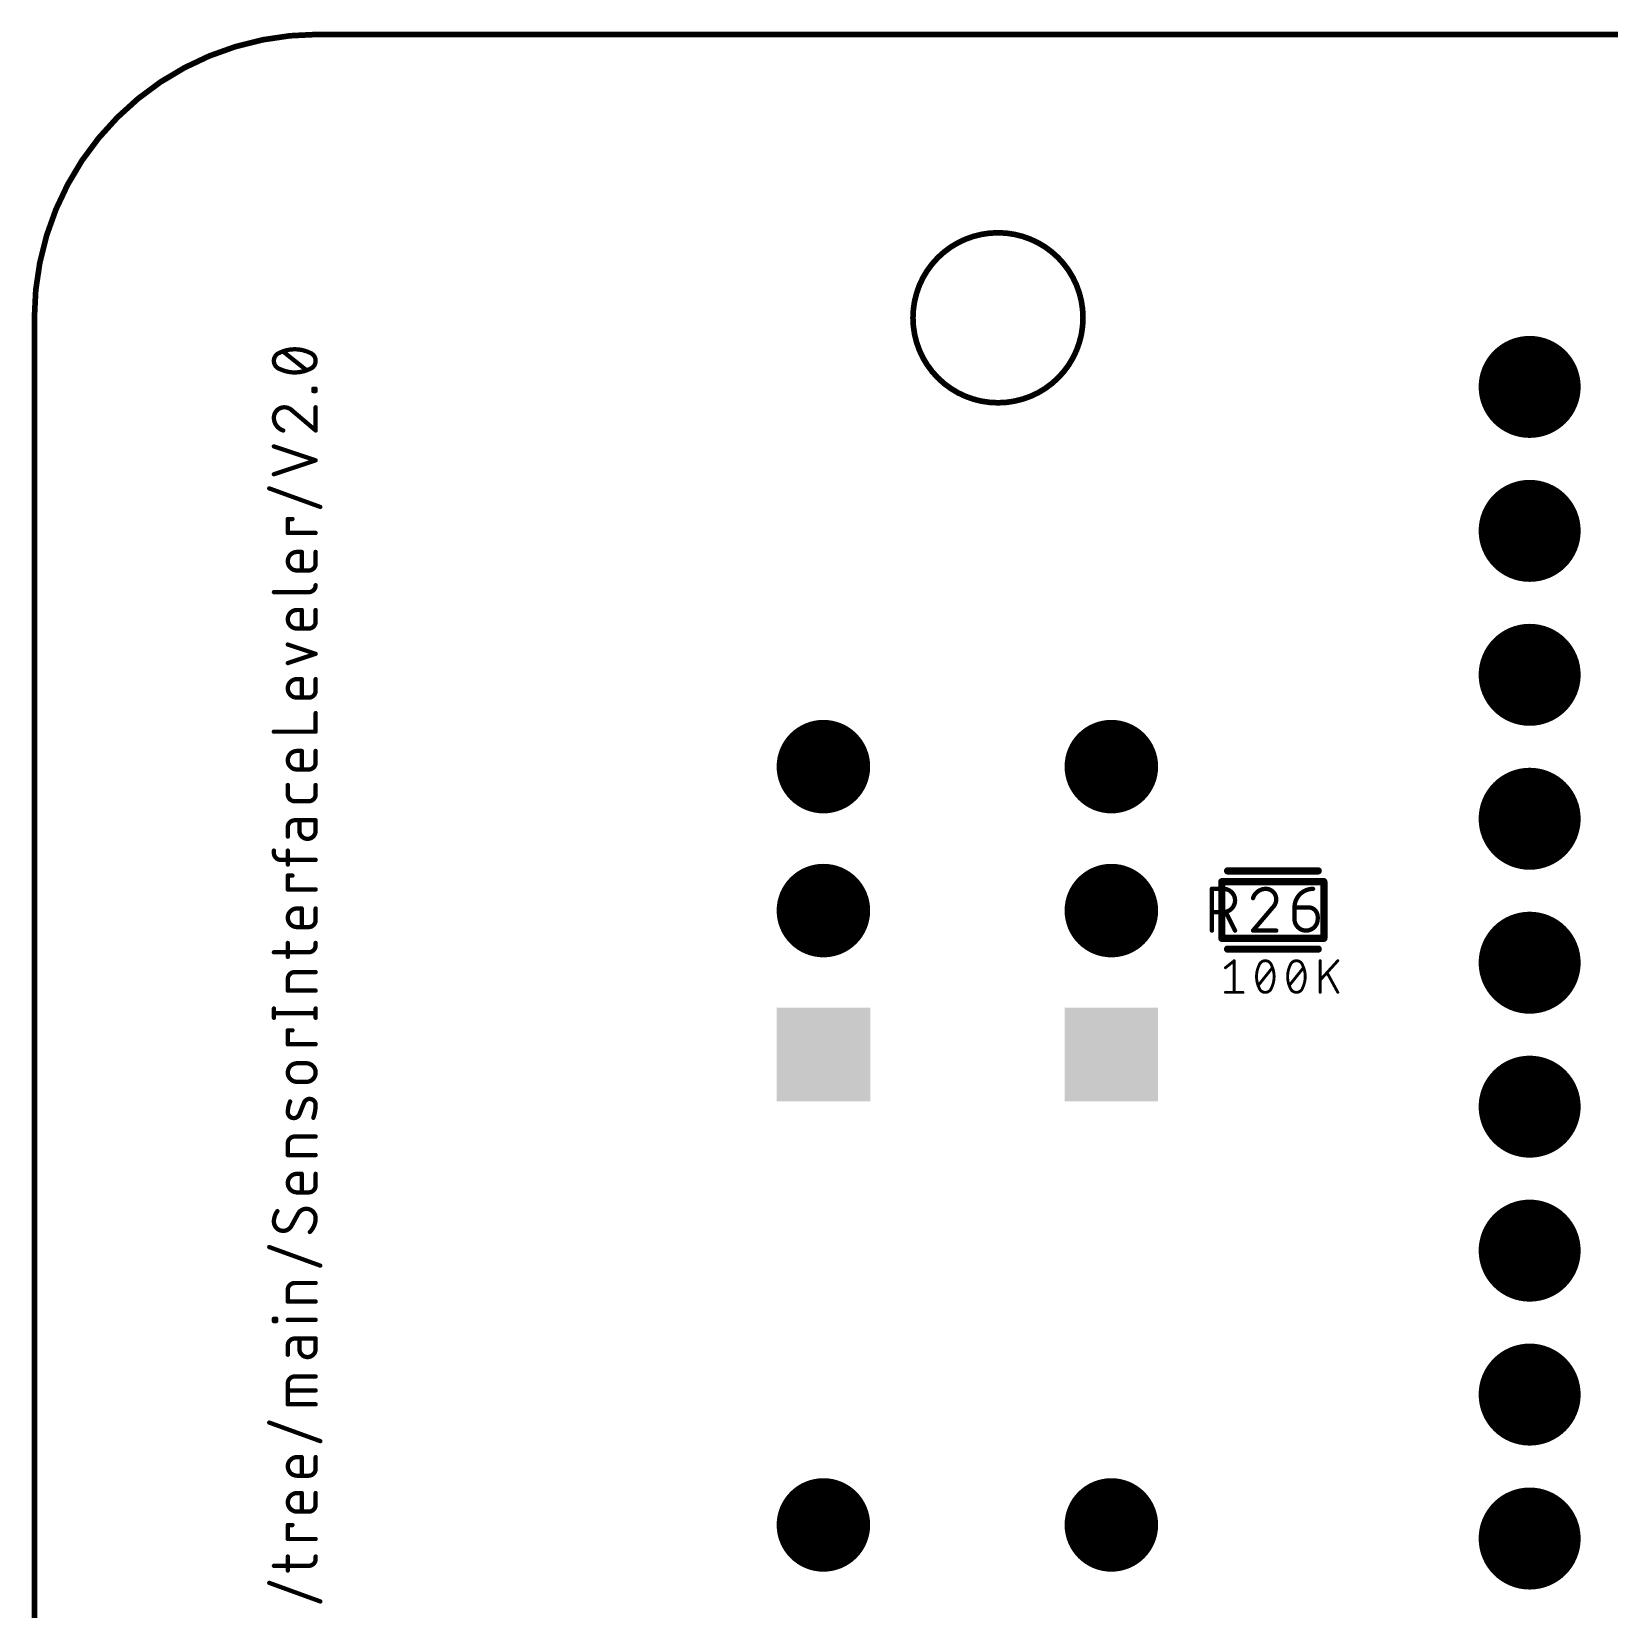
# Model space of a CAD drawing. Extents: x -0.1 to 70.1, y -0.1 to 54.
# Drawn here: x -0.05 to 27.79, y 26.21 to 54.05 of the extents above; entities that cross this region are included whole.
import ezdxf

# ---------------------------------------------------------------- set-up
doc = ezdxf.new("R2010")
doc.units = 0
for name, color, linetype in [('17', 110, 'CONTINUOUS'), ('20', 31, 'CONTINUOUS'), ('21', 253, 'CONTINUOUS'), ('25', 253, 'CONTINUOUS'), ('27', 253, 'CONTINUOUS'), ('51', 253, 'CONTINUOUS')]:
    doc.layers.add(name, color=color, linetype=linetype)

# ---------------------------------------------------------------- blocks, each defined once
blk = doc.blocks.new('ROUNDP')
at = {"const_width": 0.5}
blk.add_lwpolyline([(0, -0.25, 1), (0, 0.25, 1), (0, -0.25)], format="xyb", dxfattribs=at)
blk = doc.blocks.new('SQUAREP')
blk.add_solid([(-0.5, -0.5), (0.5, -0.5), (-0.5, 0.5), (0.5, 0.5)])

msp = doc.modelspace()

# ---------------------------------------------------------------- linework, layer by layer
at = {"layer": '20'}
for points, const_width in [([(5, 54, 0.4142), (0, 49)], 0.1), ([(5, 54.025, 1), (5, 53.975)], 0.05), ([(5, 53.975, 1), (5, 54.025)], 0.05), ([(17, 47.5, 1), (17, 50.5, 1), (17, 47.5)], 0.1), ([(0.025, 49, 1), (-0.025, 49)], 0.05), ([(-0.025, 49, 1), (0.025, 49)], 0.05)]:
    msp.add_lwpolyline(points, format="xyb", dxfattribs=dict(at, const_width=const_width))
at = {"layer": '20', "const_width": 0.1}
for points in [[(5, 54), (65, 54)], [(0, 49), (0, 5)]]:
    msp.add_lwpolyline(points, dxfattribs=at)
at = {"layer": '21', "const_width": 0.0635}
for points in [[(21.05, 39.2718, 1), (21.05, 39.2082)], [(22.65, 39.2082, 1), (22.65, 39.2718)], [(21.05, 37.8918, 1), (21.05, 37.8282)], [(22.65, 37.8282, 1), (22.65, 37.8918)]]:
    msp.add_lwpolyline(points, format="xyb", dxfattribs=at)
at = {"layer": '21', "const_width": 0.127}
for points in [[(22.65, 39.24), (21.05, 39.24)], [(22.65, 37.86), (21.05, 37.86)]]:
    msp.add_lwpolyline(points, dxfattribs=at)
at = {"layer": '25'}
for points, const_width in [([(4.5936, 48.4444, 0.1139), (4.3276, 48.3831)], 0.0762), ([(4.5936, 48.4635, 1), (4.5936, 48.4254)], 0.0381), ([(4.8596, 48.3831, 0.1139), (4.5936, 48.4444)], 0.0762), ([(4.5936, 48.4254, 1), (4.5936, 48.4635)], 0.0381), ([(4.2443, 48.2398, 1), (4.2062, 48.2398)], 0.0381), ([(4.3276, 48.3831, 0.3205), (4.2253, 48.2398)], 0.0762), ([(4.2253, 48.2398, 0.3205), (4.3276, 48.0966)], 0.0762), ([(4.2063, 48.2398, 1), (4.2443, 48.2398)], 0.0381), ([(4.3193, 48.4002, 1), (4.336, 48.3659)], 0.0381), ([(4.3338, 48.365, 1), (4.3214, 48.4011)], 0.0381), ([(4.4009, 48.4184, 1), (4.3771, 48.3886)], 0.0381), ([(4.9619, 48.2398, 0.3205), (4.8596, 48.3831)], 0.0762), ([(4.8658, 48.4011, 1), (4.8534, 48.365)], 0.0381), ([(4.8596, 48.0966, 0.3204), (4.9619, 48.2398)], 0.0762), ([(4.8512, 48.3659, 1), (4.8679, 48.4002)], 0.0381), ([(4.9809, 48.2398, 1), (4.9429, 48.2398)], 0.0381), ([(4.9429, 48.2398, 1), (4.9809, 48.2398)], 0.0381), ([(4.3276, 48.0966, 0.1139), (4.5936, 48.0352)], 0.0762), ([(4.336, 48.1137, 1), (4.3193, 48.0795)], 0.0381), ([(4.3214, 48.0786, 1), (4.3338, 48.1146)], 0.0381), ([(4.5936, 48.0352, 0.1139), (4.8596, 48.0966)], 0.0762), ([(4.5936, 48.0543, 1), (4.5936, 48.0162)], 0.0381), ([(4.5936, 48.0162, 1), (4.5936, 48.0543)], 0.0381), ([(4.7863, 48.0613, 1), (4.8101, 48.091)], 0.0381), ([(4.8534, 48.1146, 1), (4.8658, 48.0786)], 0.0381), ([(4.8679, 48.0795, 1), (4.8512, 48.1137)], 0.0381), ([(4.94, 47.7482, 1), (4.9019, 47.7482)], 0.0381), ([(4.921, 47.7673, 1), (4.921, 47.7292)], 0.0381), ([(4.921, 47.7264, 1), (4.921, 47.6883)], 0.0381), ([(4.9019, 47.7073, 1), (4.94, 47.7073)], 0.0381), ([(4.9809, 47.7482, 1), (4.9428, 47.7482)], 0.0381), ([(4.9428, 47.7073, 1), (4.9809, 47.7073)], 0.0381), ([(4.9619, 47.7292, 1), (4.9619, 47.7673)], 0.0381), ([(4.9619, 47.6883, 1), (4.9619, 47.7264)], 0.0381), ([(4.4095, 47.4203, 0.4142), (4.2253, 47.2362)], 0.0762), ([(4.4094, 47.4394, 1), (4.4095, 47.4013)], 0.0381), ([(4.5527, 47.3589, 0.2053), (4.4095, 47.4203)], 0.0762), ([(4.4095, 47.4013, 1), (4.4095, 47.4394)], 0.0381), ([(4.565, 47.3734, 1), (4.5403, 47.3444)], 0.0381), ([(4.5389, 47.3458, 1), (4.5665, 47.3721)], 0.0381), ([(4.9809, 47.4203, 1), (4.9428, 47.4203)], 0.0381), ([(4.2062, 47.2362, 1), (4.2443, 47.2362)], 0.0381), ([(4.2253, 47.2362, 0.3252), (4.389, 47.0111)], 0.0762), ([(4.2443, 47.2362, 1), (4.2063, 47.2362)], 0.0381), ([(4.3831, 46.993, 1), (4.3949, 47.0292)], 0.0381), ([(4.9428, 47.0111, 1), (4.9809, 47.0111)], 0.0381), ([(4.9496, 46.9966, 1), (4.9742, 47.0256)], 0.0381), ([(4.2313, 46.7478, 1), (4.2193, 46.7116)], 0.0381), ([(4.9679, 46.4661, 1), (4.9559, 46.5023)], 0.0381), ([(4.9559, 46.4661, 1), (4.9679, 46.5023)], 0.0381), ([(4.2193, 46.2567, 1), (4.2313, 46.2206)], 0.0381), ([(4.15, 46.0074, 1), (4.1369, 45.9716)], 0.0381), ([(5.0372, 45.6442, 1), (5.0503, 45.68)], 0.0381), ([(4.4708, 45.468, 1), (4.4708, 45.4299)], 0.0381), ([(4.4899, 45.449, 1), (4.4518, 45.449)], 0.0381), ([(4.5527, 45.4299, 1), (4.5527, 45.468)], 0.0381), ([(4.4708, 45.2225, 1), (4.4708, 45.1844)], 0.0381), ([(4.4518, 45.2035, 1), (4.4899, 45.2035)], 0.0381), ([(4.9619, 45.1844, 1), (4.9619, 45.2225)], 0.0381), ([(4.6345, 44.8679, 1), (4.6345, 44.5405)], 0.0762), ([(4.6345, 44.8869, 1), (4.6345, 44.8488)], 0.0381), ([(4.6345, 44.8488, 1), (4.6345, 44.8869)], 0.0381), ([(4.7354, 44.8679, 1), (4.6973, 44.8679)], 0.0381), ([(4.7164, 44.8488, 1), (4.7164, 44.8869)], 0.0381), ([(4.9809, 44.8679, 1), (4.9428, 44.8679)], 0.0381), ([(4.6345, 44.5595, 1), (4.6345, 44.5214)], 0.0381), ([(4.6345, 44.5214, 1), (4.6345, 44.5595)], 0.0381), ([(4.6973, 44.5405, 1), (4.7354, 44.5405)], 0.0381), ([(4.8391, 44.5405, 0.4142), (4.9619, 44.6632)], 0.0762), ([(4.8391, 44.5595, 1), (4.8391, 44.5214)], 0.0381), ([(4.8391, 44.5214, 1), (4.8391, 44.5595)], 0.0381), ([(4.9809, 44.6632, 1), (4.9428, 44.6632)], 0.0381), ([(4.9428, 44.6632, 1), (4.9809, 44.6632)], 0.0381), ([(4.8391, 44.1586, 0.4142), (4.9619, 44.2814)], 0.0762), ([(4.9809, 44.2814, 1), (4.9428, 44.2814)], 0.0381), ([(4.2253, 44.1777, 1), (4.2253, 44.1396)], 0.0381), ([(4.8391, 44.1777, 1), (4.8391, 44.1396)], 0.0381), ([(4.8391, 44.1396, 1), (4.8391, 44.1777)], 0.0381), ([(4.6345, 43.8437, 1), (4.6345, 43.5164)], 0.0762), ([(4.6345, 43.8628, 1), (4.6345, 43.8247)], 0.0381), ([(4.6345, 43.8247, 1), (4.6345, 43.8628)], 0.0381), ([(4.7354, 43.8437, 1), (4.6973, 43.8437)], 0.0381), ([(4.7164, 43.8247, 1), (4.7164, 43.8628)], 0.0381), ([(4.9809, 43.8437, 1), (4.9428, 43.8437)], 0.0381), ([(4.6345, 43.5354, 1), (4.6345, 43.4973)], 0.0381), ([(4.6345, 43.4973, 1), (4.6345, 43.5354)], 0.0381), ([(4.6973, 43.5164, 1), (4.7354, 43.5164)], 0.0381), ([(4.8391, 43.5164, 0.4142), (4.9619, 43.6391)], 0.0762), ([(4.8391, 43.5354, 1), (4.8391, 43.4973)], 0.0381), ([(4.8391, 43.4973, 1), (4.8391, 43.5354)], 0.0381), ([(4.9809, 43.6391, 1), (4.9428, 43.6391)], 0.0381), ([(4.9428, 43.6391, 1), (4.9809, 43.6391)], 0.0381), ([(4.4769, 43.2522, 1), (4.4648, 43.2161)], 0.0381), ([(4.4648, 42.9248, 1), (4.4769, 42.8887)], 0.0381), ([(4.9679, 43.0524, 1), (4.9559, 43.0885)], 0.0381), ([(4.9559, 43.0524, 1), (4.9679, 43.0885)], 0.0381), ([(4.6345, 42.6245, 1), (4.6345, 42.2972)], 0.0762), ([(4.6345, 42.6436, 1), (4.6345, 42.6055)], 0.0381), ([(4.6345, 42.6055, 1), (4.6345, 42.6436)], 0.0381), ([(4.7354, 42.6245, 1), (4.6973, 42.6245)], 0.0381), ([(4.7164, 42.6055, 1), (4.7164, 42.6436)], 0.0381), ([(4.9809, 42.6245, 1), (4.9428, 42.6245)], 0.0381), ([(4.6345, 42.3162, 1), (4.6345, 42.2781)], 0.0381), ([(4.6345, 42.2781, 1), (4.6345, 42.3162)], 0.0381), ([(4.8391, 42.2972, 0.4142), (4.9619, 42.4199)], 0.0762), ([(4.8391, 42.3162, 1), (4.8391, 42.2781)], 0.0381), ([(4.8391, 42.2781, 1), (4.8391, 42.3162)], 0.0381), ([(4.9809, 42.4199, 1), (4.9428, 42.4199)], 0.0381), ([(4.9428, 42.4199, 1), (4.9809, 42.4199)], 0.0381), ([(4.6973, 42.2972, 1), (4.7354, 42.2972)], 0.0381), ([(4.9809, 42.0244, 1), (4.9428, 42.0244)], 0.0381), ([(4.2253, 41.716, 1), (4.2253, 41.6779)], 0.0381), ([(4.9428, 41.697, 1), (4.9809, 41.697)], 0.0381), ([(4.9619, 41.6779, 1), (4.9619, 41.716)], 0.0381), ([(4.6345, 41.3566, 1), (4.6345, 41.0292)], 0.0762), ([(4.6345, 41.3756, 1), (4.6345, 41.3375)], 0.0381), ([(4.6345, 41.3375, 1), (4.6345, 41.3756)], 0.0381), ([(4.7354, 41.3566, 1), (4.6973, 41.3566)], 0.0381), ([(4.7164, 41.3375, 1), (4.7164, 41.3756)], 0.0381), ([(4.9809, 41.3566, 1), (4.9428, 41.3566)], 0.0381), ([(4.6345, 41.0483, 1), (4.6345, 41.0102)], 0.0381), ([(4.6345, 41.0102, 1), (4.6345, 41.0483)], 0.0381), ([(4.6973, 41.0292, 1), (4.7354, 41.0292)], 0.0381), ([(4.8391, 41.0292, 0.4142), (4.9619, 41.152)], 0.0762), ([(4.8391, 41.0482, 1), (4.8391, 41.0101)], 0.0381), ([(4.8391, 41.0102, 1), (4.8391, 41.0483)], 0.0381), ([(4.9809, 41.152, 1), (4.9428, 41.152)], 0.0381), ([(4.9428, 41.152, 1), (4.9809, 41.152)], 0.0381), ([(4.4899, 40.7557, 1), (4.4518, 40.7557)], 0.0381), ([(4.9809, 40.7557, 1), (4.9428, 40.7557)], 0.0381), ([(4.4708, 40.5921, 0.4142), (4.5936, 40.4693)], 0.0762), ([(4.4899, 40.5921, 1), (4.4518, 40.5921)], 0.0381), ([(4.4518, 40.5921, 1), (4.4899, 40.5921)], 0.0381), ([(4.5936, 40.4883, 1), (4.5936, 40.4502)], 0.0381), ([(4.5936, 40.4502, 1), (4.5936, 40.4883)], 0.0381), ([(4.8391, 40.4693, 0.4142), (4.9619, 40.5921)], 0.0762), ([(4.8391, 40.4883, 1), (4.8391, 40.4502)], 0.0381), ([(4.8391, 40.4502, 1), (4.8391, 40.4883)], 0.0381), ([(4.9809, 40.5921, 1), (4.9428, 40.5921)], 0.0381), ([(4.9428, 40.5921, 1), (4.9809, 40.5921)], 0.0381), ([(4.5936, 40.1333, 0.4142), (4.4708, 40.0105)], 0.0762), ([(4.5936, 40.1523, 1), (4.5936, 40.1142)], 0.0381), ([(4.5936, 40.1142, 1), (4.5936, 40.1523)], 0.0381), ([(4.6945, 40.1333, 1), (4.6564, 40.1333)], 0.0381), ([(4.9809, 40.1333, 1), (4.9428, 40.1333)], 0.0381), ([(4.9619, 40.1142, 1), (4.9619, 40.1523)], 0.0381), ([(4.4899, 40.0105, 1), (4.4518, 40.0105)], 0.0381), ([(4.4518, 40.0105, 1), (4.4899, 40.0105)], 0.0381), ([(4.4518, 39.8468, 1), (4.4899, 39.8468)], 0.0381), ([(4.6754, 39.9491, 1), (4.9619, 39.9491)], 0.0762), ([(4.6945, 39.9491, 1), (4.6564, 39.9491)], 0.0381), ([(4.6564, 39.9491, 1), (4.6945, 39.9491)], 0.0381), ([(4.9809, 39.9491, 1), (4.9428, 39.9491)], 0.0381), ([(4.9428, 39.9491, 1), (4.9809, 39.9491)], 0.0381), ([(4.2443, 39.5985, 1), (4.2062, 39.5985)], 0.0381), ([(4.2062, 39.5576, 1), (4.2443, 39.5576)], 0.0381), ([(4.2253, 39.5576, 0.4142), (4.3481, 39.4348)], 0.0762), ([(4.2443, 39.5576, 1), (4.2063, 39.5576)], 0.0381), ([(4.4899, 39.5985, 1), (4.4518, 39.5985)], 0.0381), ([(4.3481, 39.4539, 1), (4.3481, 39.4158)], 0.0381), ([(4.3481, 39.4158, 1), (4.3481, 39.4539)], 0.0381), ([(4.4518, 39.353, 1), (4.4899, 39.353)], 0.0381), ([(4.9619, 39.4158, 1), (4.9619, 39.4539)], 0.0381), ([(4.4708, 39.177, 1), (4.4708, 39.1389)], 0.0381), ([(4.4899, 39.158, 1), (4.4518, 39.158)], 0.0381), ([(4.5527, 39.1389, 1), (4.5527, 39.177)], 0.0381), ([(4.4708, 38.9315, 1), (4.4708, 38.8934)], 0.0381), ([(4.4518, 38.9124, 1), (4.4899, 38.9124)], 0.0381), ([(4.9619, 38.8934, 1), (4.9619, 38.9315)], 0.0381), ([(4.6345, 38.5768, 1), (4.6345, 38.2494)], 0.0762), ([(4.6345, 38.5959, 1), (4.6345, 38.5578)], 0.0381), ([(4.6345, 38.5578, 1), (4.6345, 38.5959)], 0.0381), ([(4.7354, 38.5768, 1), (4.6973, 38.5768)], 0.0381), ([(4.7164, 38.5578, 1), (4.7164, 38.5959)], 0.0381), ([(4.9809, 38.5768, 1), (4.9428, 38.5768)], 0.0381), ([(4.6345, 38.2685, 1), (4.6345, 38.2304)], 0.0381), ([(4.6345, 38.2304, 1), (4.6345, 38.2685)], 0.0381), ([(4.6973, 38.2494, 1), (4.7354, 38.2494)], 0.0381), ([(4.8391, 38.2494, 0.4142), (4.9619, 38.3722)], 0.0762), ([(4.8391, 38.2685, 1), (4.8391, 38.2304)], 0.0381), ([(4.8391, 38.2304, 1), (4.8391, 38.2685)], 0.0381), ([(4.9809, 38.3722, 1), (4.9428, 38.3722)], 0.0381), ([(4.9428, 38.3722, 1), (4.9809, 38.3722)], 0.0381), ([(4.4899, 37.9687, 1), (4.4518, 37.9687)], 0.0381), ([(4.8391, 37.805, 0.4142), (4.9619, 37.9277)], 0.0762), ([(4.9809, 37.9687, 1), (4.9428, 37.9687)], 0.0381), ([(4.9809, 37.9277, 1), (4.9428, 37.9277)], 0.0381), ([(4.9428, 37.9277, 1), (4.9809, 37.9277)], 0.0381), ([(4.2253, 37.824, 1), (4.2253, 37.7859)], 0.0381), ([(4.4518, 37.7231, 1), (4.4899, 37.7231)], 0.0381), ([(4.8391, 37.824, 1), (4.8391, 37.7859)], 0.0381), ([(4.8391, 37.7859, 1), (4.8391, 37.824)], 0.0381), ([(4.5936, 37.4552, 0.4142), (4.4708, 37.3324)], 0.0762), ([(4.4899, 37.3324, 1), (4.4518, 37.3324)], 0.0381), ([(4.4518, 37.3324, 1), (4.4899, 37.3324)], 0.0381), ([(4.5936, 37.4742, 1), (4.5936, 37.4361)], 0.0381), ([(4.5936, 37.4361, 1), (4.5936, 37.4742)], 0.0381), ([(4.9619, 37.4361, 1), (4.9619, 37.4742)], 0.0381), ([(4.4708, 37.1468, 1), (4.4708, 37.1087)], 0.0381), ([(4.4518, 37.1278, 1), (4.4899, 37.1278)], 0.0381), ([(4.9619, 37.1087, 1), (4.9619, 37.1468)], 0.0381), ([(4.2443, 36.8125, 1), (4.2062, 36.8125)], 0.0381), ([(4.2253, 36.7497, 1), (4.2253, 36.7116)], 0.0381), ([(4.9809, 36.8125, 1), (4.9428, 36.8125)], 0.0381), ([(4.9619, 36.7116, 1), (4.9619, 36.7497)], 0.0381), ([(4.2062, 36.6488, 1), (4.2443, 36.6488)], 0.0381), ([(4.9428, 36.6488, 1), (4.9809, 36.6488)], 0.0381), ([(4.4708, 36.446, 1), (4.4708, 36.4079)], 0.0381), ([(4.4708, 36.2005, 1), (4.4708, 36.1624)], 0.0381), ([(4.4899, 36.427, 1), (4.4518, 36.427)], 0.0381), ([(4.4518, 36.1814, 1), (4.4899, 36.1814)], 0.0381), ([(4.5527, 36.4079, 1), (4.5527, 36.446)], 0.0381), ([(4.9619, 36.1624, 1), (4.9619, 36.2005)], 0.0381), ([(4.6345, 35.8458, 1), (4.6345, 35.5185)], 0.0762), ([(4.6345, 35.8649, 1), (4.6345, 35.8268)], 0.0381), ([(4.6345, 35.8268, 1), (4.6345, 35.8649)], 0.0381), ([(4.7982, 35.5185, 1), (4.7982, 35.8458)], 0.0762), ([(4.7982, 35.8649, 1), (4.7982, 35.8268)], 0.0381), ([(4.7982, 35.8268, 1), (4.7982, 35.8649)], 0.0381), ([(4.6345, 35.5375, 1), (4.6345, 35.4994)], 0.0381), ([(4.6345, 35.4994, 1), (4.6345, 35.5375)], 0.0381), ([(4.7982, 35.5375, 1), (4.7982, 35.4994)], 0.0381), ([(4.7982, 35.4994, 1), (4.7982, 35.5375)], 0.0381), ([(4.5118, 35.1709, 0.1025), (4.4708, 34.9868)], 0.0762), ([(4.5291, 35.1631, 1), (4.4944, 35.1787)], 0.0381), ([(4.9619, 35.1095, 0.8318), (4.7573, 35.1505)], 0.0762), ([(4.7396, 35.1575, 1), (4.775, 35.1434)], 0.0381), ([(4.775, 35.1434, 1), (4.7396, 35.1575)], 0.0381), ([(4.921, 34.8845, 0.083), (4.9619, 35.1095)], 0.0762), ([(4.9809, 35.1093, 1), (4.9429, 35.1098)], 0.0381), ([(4.9429, 35.1098, 1), (4.9809, 35.1093)], 0.0381), ([(4.4708, 34.9868, 0.8318), (4.6754, 34.9459)], 0.0762), ([(4.4518, 34.987, 1), (4.4899, 34.9865)], 0.0381), ([(4.4899, 34.9865, 1), (4.4518, 34.987)], 0.0381), ([(4.6578, 34.9529, 1), (4.6931, 34.9388)], 0.0381), ([(4.6931, 34.9388, 1), (4.6578, 34.9529)], 0.0381), ([(4.9031, 34.8909, 1), (4.9389, 34.878)], 0.0381), ([(4.5936, 34.5535, 0.4142), (4.4708, 34.4307)], 0.0762), ([(4.5936, 34.5725, 1), (4.5936, 34.5344)], 0.0381), ([(4.5936, 34.5344, 1), (4.5936, 34.5725)], 0.0381), ([(4.9619, 34.5344, 1), (4.9619, 34.5725)], 0.0381), ([(4.4708, 34.2452, 1), (4.4708, 34.2071)], 0.0381), ([(4.4899, 34.4307, 1), (4.4518, 34.4307)], 0.0381), ([(4.4518, 34.4307, 1), (4.4899, 34.4307)], 0.0381), ([(4.4518, 34.2261, 1), (4.4899, 34.2261)], 0.0381), ([(4.9619, 34.2071, 1), (4.9619, 34.2452)], 0.0381), ([(4.6345, 33.8951, 1), (4.6345, 33.5677)], 0.0762), ([(4.6345, 33.9142, 1), (4.6345, 33.8761)], 0.0381), ([(4.6345, 33.8761, 1), (4.6345, 33.9142)], 0.0381), ([(4.7354, 33.8951, 1), (4.6973, 33.8951)], 0.0381), ([(4.7164, 33.8761, 1), (4.7164, 33.9142)], 0.0381), ([(4.8391, 33.5677, 0.4142), (4.9619, 33.6905)], 0.0762), ([(4.9809, 33.8951, 1), (4.9428, 33.8951)], 0.0381), ([(4.9809, 33.6905, 1), (4.9428, 33.6905)], 0.0381), ([(4.9428, 33.6905, 1), (4.9809, 33.6905)], 0.0381), ([(4.6345, 33.5868, 1), (4.6345, 33.5487)], 0.0381), ([(4.6345, 33.5487, 1), (4.6345, 33.5868)], 0.0381), ([(4.6973, 33.5677, 1), (4.7354, 33.5677)], 0.0381), ([(4.8391, 33.5868, 1), (4.8391, 33.5487)], 0.0381), ([(4.8391, 33.5487, 1), (4.8391, 33.5868)], 0.0381), ([(4.2867, 33.2367, 0.1623), (4.2253, 33.0526)], 0.0762), ([(4.3019, 33.2253, 1), (4.2714, 33.2482)], 0.0381), ([(4.7982, 33.2777, 0.2656), (4.655, 33.1958)], 0.0762), ([(4.6386, 33.2055, 1), (4.6714, 33.1862)], 0.0381), ([(4.6717, 33.1867, 1), (4.6383, 33.2049)], 0.0381), ([(4.9619, 33.114, 0.4142), (4.7982, 33.2777)], 0.0762), ([(4.7982, 33.2967, 1), (4.7982, 33.2586)], 0.0381), ([(4.7982, 33.2586, 1), (4.7982, 33.2967)], 0.0381), ([(4.8596, 32.8684, 0.2), (4.9619, 33.114)], 0.0762), ([(4.9809, 33.114, 1), (4.9428, 33.114)], 0.0381), ([(4.9429, 33.114, 1), (4.981, 33.114)], 0.0381), ([(4.2443, 33.0526, 1), (4.2062, 33.0526)], 0.0381), ([(4.2062, 33.0526, 1), (4.2443, 33.0526)], 0.0381), ([(4.2253, 33.0526, 0.4142), (4.389, 32.8889)], 0.0762), ([(4.389, 32.8889, 0.2656), (4.5322, 32.9708)], 0.0762), ([(4.389, 32.908, 1), (4.389, 32.8699)], 0.0381), ([(4.389, 32.8699, 1), (4.389, 32.908)], 0.0381), ([(4.5155, 32.9799, 1), (4.5489, 32.9616)], 0.0381), ([(4.5486, 32.9611, 1), (4.5158, 32.9804)], 0.0381), ([(4.8462, 32.882, 1), (4.873, 32.8549)], 0.0381), ([(4.15, 32.6207, 1), (4.1369, 32.5849)], 0.0381), ([(5.0372, 32.2575, 1), (5.0503, 32.2933)], 0.0381), ([(4.5936, 31.9688, 0.4142), (4.4708, 31.846)], 0.0762), ([(4.4899, 31.846, 1), (4.4518, 31.846)], 0.0381), ([(4.4518, 31.846, 1), (4.4899, 31.846)], 0.0381), ([(4.5936, 31.9878, 1), (4.5936, 31.9497)], 0.0381), ([(4.5936, 31.9497, 1), (4.5936, 31.9878)], 0.0381), ([(4.9619, 31.9497, 1), (4.9619, 31.9878)], 0.0381), ([(4.4708, 31.6605, 1), (4.4708, 31.6224)], 0.0381), ([(4.4518, 31.6414, 1), (4.4899, 31.6414)], 0.0381), ([(4.9619, 31.6224, 1), (4.9619, 31.6605)], 0.0381), ([(4.2443, 31.3379, 1), (4.2062, 31.3379)], 0.0381), ([(4.2062, 31.297, 1), (4.2443, 31.297)], 0.0381), ([(4.2253, 31.3569, 1), (4.2253, 31.3188)], 0.0381), ([(4.2253, 31.316, 1), (4.2253, 31.2779)], 0.0381), ([(4.2853, 31.3379, 1), (4.2472, 31.3379)], 0.0381), ([(4.2472, 31.297, 1), (4.2853, 31.297)], 0.0381), ([(4.2662, 31.3188, 1), (4.2662, 31.3569)], 0.0381), ([(4.2662, 31.2779, 1), (4.2662, 31.316)], 0.0381), ([(4.4708, 31.3365, 1), (4.4708, 31.2984)], 0.0381), ([(4.9619, 31.2984, 1), (4.9619, 31.3365)], 0.0381), ([(4.5936, 30.9893, 0.4142), (4.4708, 30.8666)], 0.0762), ([(4.4899, 30.8666, 1), (4.4518, 30.8666)], 0.0381), ([(4.5936, 31.0084, 1), (4.5936, 30.9703)], 0.0381), ([(4.5936, 30.9703, 1), (4.5936, 31.0084)], 0.0381), ([(4.6945, 30.9893, 1), (4.6564, 30.9893)], 0.0381), ([(4.9809, 30.9893, 1), (4.9428, 30.9893)], 0.0381), ([(4.9619, 30.9703, 1), (4.9619, 31.0084)], 0.0381), ([(4.4518, 30.8666, 1), (4.4899, 30.8666)], 0.0381), ([(4.4518, 30.7029, 1), (4.4899, 30.7029)], 0.0381), ([(4.6754, 30.8052, 1), (4.9619, 30.8052)], 0.0762), ([(4.6945, 30.8052, 1), (4.6564, 30.8052)], 0.0381), ([(4.6564, 30.8052, 1), (4.6945, 30.8052)], 0.0381), ([(4.9809, 30.8052, 1), (4.9428, 30.8052)], 0.0381), ([(4.9428, 30.8052, 1), (4.9809, 30.8052)], 0.0381), ([(4.5936, 30.3194, 0.4142), (4.4708, 30.1966)], 0.0762), ([(4.5936, 30.3384, 1), (4.5936, 30.3003)], 0.0381), ([(4.5936, 30.3003, 1), (4.5936, 30.3384)], 0.0381), ([(4.9619, 30.3003, 1), (4.9619, 30.3384)], 0.0381), ([(4.4708, 30.0929, 1), (4.4708, 30.0548)], 0.0381), ([(4.4899, 30.1966, 1), (4.4518, 30.1966)], 0.0381), ([(4.4518, 30.1966, 1), (4.4899, 30.1966)], 0.0381), ([(4.9619, 30.0548, 1), (4.9619, 30.0929)], 0.0381), ([(4.4708, 29.8474, 1), (4.4708, 29.8093)], 0.0381), ([(4.4518, 29.8283, 1), (4.4899, 29.8283)], 0.0381), ([(4.9619, 29.8093, 1), (4.9619, 29.8474)], 0.0381), ([(4.15, 29.5239, 1), (4.1369, 29.4881)], 0.0381), ([(5.0372, 29.1607, 1), (5.0503, 29.1965)], 0.0381), ([(4.6345, 28.8964, 1), (4.6345, 28.569)], 0.0762), ([(4.6345, 28.9155, 1), (4.6345, 28.8774)], 0.0381), ([(4.6345, 28.8774, 1), (4.6345, 28.9155)], 0.0381), ([(4.7354, 28.8964, 1), (4.6973, 28.8964)], 0.0381), ([(4.7164, 28.8774, 1), (4.7164, 28.9155)], 0.0381), ([(4.8391, 28.569, 0.4142), (4.9619, 28.6918)], 0.0762), ([(4.9809, 28.8964, 1), (4.9428, 28.8964)], 0.0381), ([(4.9809, 28.6918, 1), (4.9428, 28.6918)], 0.0381), ([(4.9428, 28.6918, 1), (4.9809, 28.6918)], 0.0381), ([(4.6345, 28.5881, 1), (4.6345, 28.55)], 0.0381), ([(4.6345, 28.55, 1), (4.6345, 28.5881)], 0.0381), ([(4.6973, 28.569, 1), (4.7354, 28.569)], 0.0381), ([(4.8391, 28.5881, 1), (4.8391, 28.55)], 0.0381), ([(4.8391, 28.55, 1), (4.8391, 28.5881)], 0.0381), ([(4.6345, 28.2624, 1), (4.6345, 27.9351)], 0.0762), ([(4.6345, 28.2815, 1), (4.6345, 28.2434)], 0.0381), ([(4.6345, 28.2434, 1), (4.6345, 28.2815)], 0.0381), ([(4.7354, 28.2624, 1), (4.6973, 28.2624)], 0.0381), ([(4.7164, 28.2434, 1), (4.7164, 28.2815)], 0.0381), ([(4.9809, 28.2624, 1), (4.9428, 28.2624)], 0.0381), ([(4.6345, 27.9541, 1), (4.6345, 27.916)], 0.0381), ([(4.6345, 27.916, 1), (4.6345, 27.9541)], 0.0381), ([(4.6973, 27.9351, 1), (4.7354, 27.9351)], 0.0381), ([(4.8391, 27.9351, 0.4142), (4.9619, 28.0578)], 0.0762), ([(4.8391, 27.9541, 1), (4.8391, 27.916)], 0.0381), ([(4.8391, 27.916, 1), (4.8391, 27.9541)], 0.0381), ([(4.9809, 28.0578, 1), (4.9428, 28.0578)], 0.0381), ([(4.9428, 28.0578, 1), (4.9809, 28.0578)], 0.0381), ([(4.4708, 27.7166, 1), (4.4708, 27.6785)], 0.0381), ([(4.4899, 27.6975, 1), (4.4518, 27.6975)], 0.0381), ([(4.5527, 27.6785, 1), (4.5527, 27.7166)], 0.0381), ([(4.4708, 27.471, 1), (4.4708, 27.4329)], 0.0381), ([(4.4518, 27.452, 1), (4.4899, 27.452)], 0.0381), ([(4.9619, 27.4329, 1), (4.9619, 27.471)], 0.0381), ([(4.2253, 26.9976, 1), (4.2253, 26.9595)], 0.0381), ([(4.4899, 27.1422, 1), (4.4518, 27.1422)], 0.0381), ([(4.8391, 26.9785, 0.4142), (4.9619, 27.1013)], 0.0762), ([(4.8391, 26.9976, 1), (4.8391, 26.9595)], 0.0381), ([(4.8391, 26.9595, 1), (4.8391, 26.9976)], 0.0381), ([(4.9809, 27.1422, 1), (4.9428, 27.1422)], 0.0381), ([(4.9809, 27.1013, 1), (4.9428, 27.1013)], 0.0381), ([(4.9428, 27.1013, 1), (4.9809, 27.1013)], 0.0381), ([(4.4518, 26.8967, 1), (4.4899, 26.8967)], 0.0381), ([(4.15, 26.6954, 1), (4.1369, 26.6596)], 0.0381), ([(5.0372, 26.3322, 1), (5.0503, 26.368)], 0.0381)]:
    msp.add_lwpolyline(points, format="xyb", dxfattribs=dict(at, const_width=const_width))
at = {"layer": '25', "const_width": 0.0762}
for points in [[(4.7982, 48.0761), (4.389, 48.4035)], [(4.921, 47.7073), (4.921, 47.7482)], [(4.921, 47.7482), (4.9619, 47.7482)], [(4.9619, 47.7073), (4.921, 47.7073)], [(4.9619, 47.7482), (4.9619, 47.7073)], [(4.5527, 47.3589), (4.9619, 47.0111)], [(4.9619, 47.0111), (4.9619, 47.4203)], [(4.9619, 46.4842), (4.2253, 46.7297)], [(4.2253, 46.2387), (4.9619, 46.4842)], [(5.0437, 45.6621), (4.1435, 45.9895)], [(4.4708, 45.2035), (4.4708, 45.449)], [(4.4708, 45.449), (4.5527, 45.449)], [(4.9619, 45.2035), (4.4708, 45.2035)], [(4.6345, 44.8679), (4.7164, 44.8679)], [(4.7164, 44.8679), (4.7164, 44.5405)], [(4.9619, 44.8679), (4.9619, 44.6632)], [(4.8391, 44.5405), (4.6345, 44.5405)], [(4.2253, 44.1586), (4.8391, 44.1586)], [(4.6345, 43.8437), (4.7164, 43.8437)], [(4.7164, 43.8437), (4.7164, 43.5164)], [(4.9619, 43.8437), (4.9619, 43.6391)], [(4.8391, 43.5164), (4.6345, 43.5164)], [(4.9619, 43.0704), (4.4708, 43.2341)], [(4.4708, 42.9068), (4.9619, 43.0704)], [(4.6345, 42.6245), (4.7164, 42.6245)], [(4.7164, 42.6245), (4.7164, 42.2972)], [(4.9619, 42.6245), (4.9619, 42.4199)], [(4.8391, 42.2972), (4.6345, 42.2972)], [(4.9619, 41.697), (4.9619, 42.0244)], [(4.2253, 41.697), (4.9619, 41.697)], [(4.6345, 41.3566), (4.7164, 41.3566)], [(4.7164, 41.3566), (4.7164, 41.0292)], [(4.9619, 41.3566), (4.9619, 41.152)], [(4.8391, 41.0292), (4.6345, 41.0292)], [(4.4708, 40.5921), (4.4708, 40.7557)], [(4.9619, 40.7557), (4.9619, 40.5921)], [(4.8391, 40.4693), (4.5936, 40.4693)], [(4.9619, 40.1333), (4.5936, 40.1333)], [(4.6754, 40.1333), (4.6754, 39.9491)], [(4.9619, 39.9491), (4.9619, 40.1333)], [(4.4708, 40.0105), (4.4708, 39.8468)], [(4.2253, 39.5576), (4.2253, 39.5985)], [(4.4708, 39.353), (4.4708, 39.5985)], [(4.9619, 39.4348), (4.3481, 39.4348)], [(4.4708, 38.9124), (4.4708, 39.158)], [(4.4708, 39.158), (4.5527, 39.158)], [(4.9619, 38.9124), (4.4708, 38.9124)], [(4.6345, 38.5768), (4.7164, 38.5768)], [(4.7164, 38.5768), (4.7164, 38.2494)], [(4.9619, 38.5768), (4.9619, 38.3722)], [(4.8391, 38.2494), (4.6345, 38.2494)], [(4.4708, 37.7231), (4.4708, 37.9687)], [(4.9619, 37.9277), (4.9619, 37.9687)], [(4.2253, 37.805), (4.8391, 37.805)], [(4.4708, 37.1278), (4.4708, 37.3324)], [(4.5936, 37.4552), (4.9619, 37.4552)], [(4.9619, 37.1278), (4.4708, 37.1278)], [(4.2253, 36.6488), (4.2253, 36.8125)], [(4.2253, 36.7306), (4.9619, 36.7306)], [(4.9619, 36.6488), (4.9619, 36.8125)], [(4.4708, 36.1814), (4.4708, 36.427)], [(4.4708, 36.427), (4.5527, 36.427)], [(4.9619, 36.1814), (4.4708, 36.1814)], [(4.6345, 35.8458), (4.7982, 35.8458)], [(4.7982, 35.5185), (4.6345, 35.5185)], [(4.7573, 35.1505), (4.6754, 34.9459)], [(4.5936, 34.5535), (4.9619, 34.5535)], [(4.4708, 34.2261), (4.4708, 34.4307)], [(4.9619, 34.2261), (4.4708, 34.2261)], [(4.6345, 33.8951), (4.7164, 33.8951)], [(4.7164, 33.8951), (4.7164, 33.5677)], [(4.9619, 33.8951), (4.9619, 33.6905)], [(4.8391, 33.5677), (4.6345, 33.5677)], [(4.655, 33.1958), (4.5322, 32.9708)], [(5.0437, 32.2754), (4.1435, 32.6028)], [(4.4708, 31.6414), (4.4708, 31.846)], [(4.5936, 31.9688), (4.9619, 31.9688)], [(4.9619, 31.6414), (4.4708, 31.6414)], [(4.2253, 31.297), (4.2253, 31.3379)], [(4.2253, 31.3379), (4.2662, 31.3379)], [(4.2662, 31.297), (4.2253, 31.297)], [(4.2662, 31.3379), (4.2662, 31.297)], [(4.9619, 31.3174), (4.4708, 31.3174)], [(4.4708, 30.8666), (4.4708, 30.7029)], [(4.9619, 30.9893), (4.5936, 30.9893)], [(4.6754, 30.9893), (4.6754, 30.8052)], [(4.9619, 30.8052), (4.9619, 30.9893)], [(4.5936, 30.3194), (4.9619, 30.3194)], [(4.4708, 29.8283), (4.4708, 30.1966)], [(4.9619, 30.0738), (4.4708, 30.0738)], [(4.9619, 29.8283), (4.4708, 29.8283)], [(5.0437, 29.1786), (4.1435, 29.506)], [(4.6345, 28.8964), (4.7164, 28.8964)], [(4.7164, 28.8964), (4.7164, 28.569)], [(4.9619, 28.8964), (4.9619, 28.6918)], [(4.8391, 28.569), (4.6345, 28.569)], [(4.6345, 28.2624), (4.7164, 28.2624)], [(4.7164, 28.2624), (4.7164, 27.9351)], [(4.9619, 28.2624), (4.9619, 28.0578)], [(4.8391, 27.9351), (4.6345, 27.9351)], [(4.4708, 27.452), (4.4708, 27.6975)], [(4.4708, 27.6975), (4.5527, 27.6975)], [(4.9619, 27.452), (4.4708, 27.452)], [(4.2253, 26.9785), (4.8391, 26.9785)], [(4.4708, 26.8967), (4.4708, 27.1422)], [(4.9619, 27.1013), (4.9619, 27.1422)], [(5.0437, 26.3501), (4.1435, 26.6775)]]:
    msp.add_lwpolyline(points, dxfattribs=at)
at = {"layer": '27'}
for points, const_width in [([(20.7731, 38.187), (20.7731, 38.9236)], 0.0762), ([(20.7731, 38.9236), (20.9777, 38.9236)], 0.0762), ([(20.9777, 38.5143), (20.7731, 38.5143)], 0.0762), ([(21.1824, 38.187), (21.0187, 38.5143)], 0.0762), ([(21.8474, 38.5962), (21.4995, 38.187)], 0.0762), ([(22.2311, 38.5962), (22.4766, 38.5962)], 0.0762), ([(22.2311, 38.3916), (22.2311, 38.5962)], 0.0762), ([(22.6403, 38.4325), (22.6403, 38.3916)], 0.0762), ([(21.4995, 38.187), (21.9088, 38.187)], 0.0762), ([(21.0124, 37.5314), (21.1677, 37.6555)], 0.0508), ([(21.1677, 37.6555), (21.1677, 37.0967)], 0.0508), ([(22.6849, 37.0967), (22.6849, 37.6555)], 0.0508), ([(22.9954, 37.6555), (22.6849, 37.314)], 0.0508), ([(21.5921, 37.2209), (21.8405, 37.5314)], 0.0508), ([(22.1408, 37.2209), (22.3891, 37.5314)], 0.0508), ([(22.9954, 37.0967), (22.8091, 37.4382)], 0.0508), ([(21.0124, 37.0967), (21.3229, 37.0967)], 0.0508)]:
    msp.add_lwpolyline(points, dxfattribs=dict(at, const_width=const_width))
for points, const_width in [([(20.7731, 38.9426, 1), (20.7731, 38.9045)], 0.0381), ([(20.7922, 38.9236, 1), (20.7541, 38.9236)], 0.0381), ([(20.9777, 38.5143, 1), (20.9777, 38.9236)], 0.0762), ([(20.9777, 38.9426, 1), (20.9777, 38.9045)], 0.0381), ([(20.9777, 38.9045, 1), (20.9777, 38.9426)], 0.0381), ([(21.7246, 38.9236, 0.3252), (21.4995, 38.7599)], 0.0762), ([(21.4814, 38.7657, 1), (21.5177, 38.754)], 0.0381), ([(21.9088, 38.7394, 0.4142), (21.7246, 38.9236)], 0.0762), ([(21.7246, 38.9426, 1), (21.7246, 38.9045)], 0.0381), ([(21.7246, 38.9045, 1), (21.7246, 38.9426)], 0.0381), ([(21.8474, 38.5962, 0.2053), (21.9088, 38.7394)], 0.0762), ([(21.9278, 38.7394, 1), (21.8897, 38.7394)], 0.0381), ([(21.8897, 38.7394, 1), (21.9278, 38.7394)], 0.0381), ([(22.5584, 38.9236, 0.4142), (22.2311, 38.5962)], 0.0762), ([(22.5584, 38.9045, 1), (22.5584, 38.9426)], 0.0381), ([(20.7731, 38.5334, 1), (20.7731, 38.4953)], 0.0381), ([(20.9777, 38.5334, 1), (20.9777, 38.4953)], 0.0381), ([(20.9777, 38.4953, 1), (20.9777, 38.5334)], 0.0381), ([(21.0357, 38.5229, 1), (21.0016, 38.5058)], 0.0381), ([(21.8342, 38.61, 1), (21.8605, 38.5824)], 0.0381), ([(21.8619, 38.5838, 1), (21.8329, 38.6085)], 0.0381), ([(22.2501, 38.5962, 1), (22.212, 38.5962)], 0.0381), ([(22.212, 38.5962, 1), (22.2501, 38.5962)], 0.0381), ([(22.2501, 38.3916, 1), (22.212, 38.3916)], 0.0381), ([(22.2311, 38.6152, 1), (22.2311, 38.5771)], 0.0381), ([(22.2311, 38.3916, 1), (22.6403, 38.3916)], 0.0762), ([(22.6403, 38.4325, 0.4142), (22.4766, 38.5962)], 0.0762), ([(22.4766, 38.6152, 1), (22.4766, 38.5771)], 0.0381), ([(22.4766, 38.5771, 1), (22.4766, 38.6152)], 0.0381), ([(22.6593, 38.4325, 1), (22.6212, 38.4325)], 0.0381), ([(22.6212, 38.4325, 1), (22.6593, 38.4325)], 0.0381), ([(22.6593, 38.3916, 1), (22.6212, 38.3916)], 0.0381), ([(20.7541, 38.187, 1), (20.7922, 38.187)], 0.0381), ([(21.1653, 38.1784, 1), (21.1994, 38.1955)], 0.0381), ([(21.4995, 38.206, 1), (21.4995, 38.1679)], 0.0381), ([(21.485, 38.1993, 1), (21.5141, 38.1746)], 0.0381), ([(21.9088, 38.1679, 1), (21.9088, 38.206)], 0.0381), ([(22.212, 38.3916, 1), (22.2501, 38.3916)], 0.0381), ([(22.6212, 38.3916, 1), (22.6593, 38.3916)], 0.0381), ([(21.1804, 37.6555, 1), (21.155, 37.6555)], 0.0254), ([(21.1756, 37.6456, 1), (21.1597, 37.6654)], 0.0254), ([(21.6076, 37.5779, 0.1139), (21.5611, 37.3761)], 0.0508), ([(21.7163, 37.6555, 0.3205), (21.6076, 37.5779)], 0.0508), ([(21.5956, 37.582, 1), (21.6197, 37.5738)], 0.0254), ([(21.6191, 37.5724, 1), (21.5962, 37.5835)], 0.0254), ([(21.825, 37.5779, 0.3205), (21.7163, 37.6555)], 0.0508), ([(21.7163, 37.6682, 1), (21.7163, 37.6428)], 0.0254), ([(21.7163, 37.6428, 1), (21.7163, 37.6682)], 0.0254), ([(21.8364, 37.5835, 1), (21.8135, 37.5724)], 0.0254), ([(21.8715, 37.3761, 0.1139), (21.825, 37.5779)], 0.0508), ([(21.8129, 37.5738, 1), (21.837, 37.582)], 0.0254), ([(22.1563, 37.5779, 0.1139), (22.1097, 37.3761)], 0.0508), ([(22.2649, 37.6555, 0.3205), (22.1563, 37.5779)], 0.0508), ([(22.1443, 37.582, 1), (22.1683, 37.5738)], 0.0254), ([(22.1677, 37.5724, 1), (22.1449, 37.5835)], 0.0254), ([(22.3736, 37.5779, 0.3205), (22.2649, 37.6555)], 0.0508), ([(22.2649, 37.6682, 1), (22.2649, 37.6428)], 0.0254), ([(22.2649, 37.6428, 1), (22.2649, 37.6682)], 0.0254), ([(22.4202, 37.3761, 0.1139), (22.3736, 37.5779)], 0.0508), ([(22.385, 37.5835, 1), (22.3622, 37.5724)], 0.0254), ([(22.3616, 37.5738, 1), (22.3856, 37.582)], 0.0254), ([(22.6976, 37.6555, 1), (22.6722, 37.6555)], 0.0254), ([(23.0048, 37.647, 1), (22.986, 37.6641)], 0.0254), ([(21.0045, 37.5413, 1), (21.0204, 37.5214)], 0.0254), ([(21.5611, 37.3761, 0.1139), (21.6076, 37.1743)], 0.0508), ([(21.5738, 37.3761, 1), (21.5484, 37.3761)], 0.0254), ([(21.5484, 37.3761, 1), (21.5738, 37.3761)], 0.0254), ([(21.825, 37.1743, 0.1139), (21.8715, 37.3761)], 0.0508), ([(21.8504, 37.5234, 1), (21.8306, 37.5393)], 0.0254), ([(21.8842, 37.3761, 1), (21.8588, 37.3761)], 0.0254), ([(21.8588, 37.3761, 1), (21.8842, 37.3761)], 0.0254), ([(22.1097, 37.3761, 0.1139), (22.1563, 37.1743)], 0.0508), ([(22.1224, 37.3761, 1), (22.097, 37.3761)], 0.0254), ([(22.097, 37.3761, 1), (22.1224, 37.3761)], 0.0254), ([(22.3736, 37.1743, 0.1139), (22.4202, 37.3761)], 0.0508), ([(22.399, 37.5234, 1), (22.3792, 37.5393)], 0.0254), ([(22.4329, 37.3761, 1), (22.4075, 37.3761)], 0.0254), ([(22.4075, 37.3761, 1), (22.4329, 37.3761)], 0.0254), ([(22.6755, 37.3226, 1), (22.6943, 37.3055)], 0.0254), ([(22.8203, 37.4443, 1), (22.798, 37.4321)], 0.0254), ([(21.0124, 37.1094, 1), (21.0124, 37.084)], 0.0254), ([(21.155, 37.0967, 1), (21.1804, 37.0967)], 0.0254), ([(21.3229, 37.084, 1), (21.3229, 37.1094)], 0.0254), ([(21.5822, 37.2288, 1), (21.602, 37.213)], 0.0254), ([(21.6197, 37.1785, 1), (21.5956, 37.1702)], 0.0254), ([(21.6076, 37.1743, 0.3205), (21.7163, 37.0967)], 0.0508), ([(21.5962, 37.1688, 1), (21.6191, 37.1799)], 0.0254), ([(21.7163, 37.0967, 0.3205), (21.825, 37.1743)], 0.0508), ([(21.7163, 37.1094, 1), (21.7163, 37.084)], 0.0254), ([(21.7163, 37.084, 1), (21.7163, 37.1094)], 0.0254), ([(21.8135, 37.1799, 1), (21.8364, 37.1688)], 0.0254), ([(21.837, 37.1702, 1), (21.8129, 37.1785)], 0.0254), ([(22.1308, 37.2288, 1), (22.1507, 37.213)], 0.0254), ([(22.1563, 37.1743, 0.3205), (22.2649, 37.0967)], 0.0508), ([(22.1683, 37.1785, 1), (22.1443, 37.1702)], 0.0254), ([(22.1449, 37.1688, 1), (22.1677, 37.1799)], 0.0254), ([(22.2649, 37.0967, 0.3205), (22.3736, 37.1743)], 0.0508), ([(22.2649, 37.1094, 1), (22.2649, 37.084)], 0.0254), ([(22.2649, 37.084, 1), (22.2649, 37.1094)], 0.0254), ([(22.3622, 37.1799, 1), (22.385, 37.1688)], 0.0254), ([(22.3856, 37.1702, 1), (22.3616, 37.1785)], 0.0254), ([(22.6722, 37.0967, 1), (22.6976, 37.0967)], 0.0254), ([(22.9842, 37.0906, 1), (23.0065, 37.1028)], 0.0254)]:
    msp.add_lwpolyline(points, format="xyb", dxfattribs=dict(at, const_width=const_width))
at = {"layer": '51', "const_width": 0.0635}
for points in [[(20.95, 39.0818, 1), (20.95, 39.0183)], [(20.9817, 39.05, 1), (20.9183, 39.05)], [(22.7817, 39.05, 1), (22.7183, 39.05)], [(22.75, 39.0183, 1), (22.75, 39.0818)], [(20.95, 38.0818, 1), (20.95, 38.0183)], [(20.9183, 38.05, 1), (20.9817, 38.05)], [(22.7183, 38.05, 1), (22.7817, 38.05)], [(22.75, 38.0183, 1), (22.75, 38.0818)]]:
    msp.add_lwpolyline(points, format="xyb", dxfattribs=at)
at = {"layer": '51', "const_width": 0.127}
for points in [[(22.75, 39.05), (20.95, 39.05)], [(20.95, 38.05), (20.95, 39.05)], [(22.75, 38.05), (22.75, 39.05)], [(22.75, 38.05), (20.95, 38.05)]]:
    msp.add_lwpolyline(points, dxfattribs=at)

# ---------------------------------------------------------------- block references
at = {"layer": '17', "xscale": 1.8, "yscale": 1.8}
for p in [(26.38, 47.78), (26.38, 47.78), (26.38, 45.24), (26.38, 45.24), (26.38, 42.7), (26.38, 42.7), (26.38, 40.16), (26.38, 40.16), (26.38, 37.62), (26.38, 37.62), (26.38, 35.08), (26.38, 35.08), (26.38, 32.54), (26.38, 32.54), (26.38, 30), (26.38, 30), (26.38, 27.46), (26.38, 27.46)]:
    msp.add_blockref('ROUNDP', p, dxfattribs=at)
at = {"layer": '17', "xscale": 1.65, "yscale": 1.65, "rotation": 90}
for name, p in [('ROUNDP', (13.92, 41.08)), ('ROUNDP', (13.92, 41.08)), ('ROUNDP', (19, 41.08)), ('ROUNDP', (19, 41.08)), ('ROUNDP', (13.92, 38.54)), ('ROUNDP', (13.92, 38.54)), ('ROUNDP', (19, 38.54)), ('ROUNDP', (19, 38.54)), ('SQUAREP', (13.92, 36)), ('SQUAREP', (13.92, 36)), ('SQUAREP', (19, 36)), ('SQUAREP', (19, 36)), ('ROUNDP', (13.92, 27.7)), ('ROUNDP', (13.92, 27.7)), ('ROUNDP', (19, 27.7)), ('ROUNDP', (19, 27.7))]:
    msp.add_blockref(name, p, dxfattribs=at)

doc.saveas('drawing.dxf')
